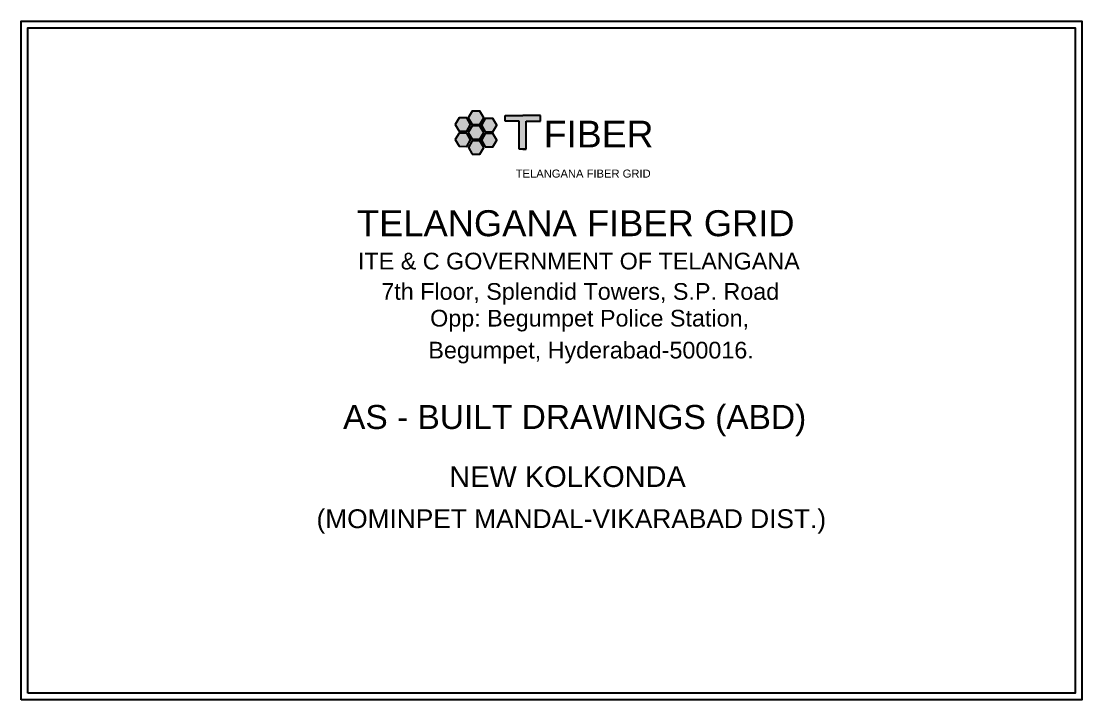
# Model space of a CAD drawing. Header units: inches. Extents: x 936 to 9757, y 449 to 1853.
# Drawn here: x 935.8 to 1332.8, y 1399 to 1653 of the extents above; entities that cross this region are included whole.
import ezdxf
from ezdxf.enums import TextEntityAlignment as Align

# ---------------------------------------------------------------- set-up
doc = ezdxf.new("R2010")
doc.units = ezdxf.units.IN
doc.header["$MEASUREMENT"] = 0
doc.layers.add('Asbuilt_title', color=7, linetype='Continuous')
doc.layers.add('ROW', color=5, linetype='Continuous')
doc.styles.add('200', font='swisse.ttf')
doc.styles.get("Standard").update_dxf_attribs({"font": 'arial.ttf'})

msp = doc.modelspace()

# ---------------------------------------------------------------- hatches: boundary and pattern name
h = msp.add_hatch(color=256)
h.set_gradient(color1=(102, 0, 204), color2=(102, 0, 204), tint=1)
h.paths.add_polyline_path([(1107.46, 1608.83), (1108.9, 1611.31), (1107.47, 1613.8), (1104.6, 1613.81), (1103.15, 1611.33), (1104.58, 1608.84)])
h.paths.add_polyline_path([(1107.46, 1614.33), (1108.9, 1616.82), (1107.47, 1619.31), (1104.6, 1619.32), (1103.15, 1616.83), (1104.58, 1614.34)])
h.paths.add_polyline_path([(1098.27, 1614.35), (1099.7, 1611.86), (1102.57, 1611.85), (1104.01, 1614.33), (1102.58, 1616.82), (1099.71, 1616.83)])
h.paths.add_polyline_path([(1099.7, 1606.2), (1102.57, 1606.19), (1104.01, 1608.67), (1102.58, 1611.16), (1099.71, 1611.17), (1098.27, 1608.69)])
h.paths.add_polyline_path([(1103.19, 1605.76), (1104.62, 1603.27), (1107.49, 1603.26), (1108.93, 1605.74), (1107.51, 1608.23), (1104.63, 1608.24)])
h.paths.add_polyline_path([(1109.47, 1606), (1112.34, 1605.99), (1113.78, 1608.47), (1112.35, 1610.96), (1109.48, 1610.97), (1108.04, 1608.49)])
h.paths.add_polyline_path([(1112.35, 1616.58), (1109.48, 1616.59), (1108.04, 1614.1), (1109.47, 1611.61), (1112.34, 1611.6), (1113.78, 1614.09)])
h = msp.add_hatch(color=256)
h.set_gradient(color1=(102, 0, 204), color2=(102, 0, 204), tint=1)
h.paths.add_polyline_path([(1124.87, 1615.6), (1130.12, 1615.6), (1130.12, 1617.7), (1123.56, 1617.7), (1117, 1617.7), (1117, 1615.6), (1122.25, 1615.6), (1122.25, 1605.1), (1123.56, 1605.1), (1124.87, 1605.1)])

# ---------------------------------------------------------------- linework, layer by layer
for p, q in [((1117, 1615.6), (1117, 1617.7)), ((1117, 1617.7), (1123.56, 1617.7)), ((1130.12, 1617.7), (1123.56, 1617.7)), ((1130.12, 1615.6), (1130.12, 1617.7)), ((1122.25, 1615.6), (1117, 1615.6)), ((1122.25, 1605.1), (1122.25, 1615.6)), ((1124.87, 1605.1), (1124.87, 1615.6)), ((1124.87, 1615.6), (1130.12, 1615.6)), ((1123.56, 1605.1), (1122.25, 1605.1)), ((1124.87, 1605.1), (1123.56, 1605.1)), ((1123.56, 1605.1), (1124.87, 1605.1))]:
    msp.add_line(p, q)
for points in [[(1099.7, 1611.86), (1102.57, 1611.85), (1104.01, 1614.33), (1102.58, 1616.82), (1099.71, 1616.83), (1098.27, 1614.35)], [(1104.58, 1614.34), (1107.46, 1614.33), (1108.9, 1616.82), (1107.47, 1619.31), (1104.6, 1619.32), (1103.15, 1616.83)], [(1109.47, 1611.61), (1112.34, 1611.6), (1113.78, 1614.09), (1112.35, 1616.58), (1109.48, 1616.59), (1108.04, 1614.1)], [(1104.58, 1608.84), (1107.46, 1608.83), (1108.9, 1611.31), (1107.47, 1613.8), (1104.6, 1613.81), (1103.15, 1611.33)], [(1099.7, 1606.2), (1102.57, 1606.19), (1104.01, 1608.67), (1102.58, 1611.16), (1099.71, 1611.17), (1098.27, 1608.69)], [(1104.62, 1603.27), (1107.49, 1603.26), (1108.93, 1605.74), (1107.51, 1608.23), (1104.63, 1608.24), (1103.19, 1605.76)], [(1109.47, 1606), (1112.34, 1605.99), (1113.78, 1608.47), (1112.35, 1610.96), (1109.48, 1610.97), (1108.04, 1608.49)]]:
    msp.add_lwpolyline(points, close=True)
at = {"layer": 'Asbuilt_title'}
for points in [[(935.75, 1398.97), (935.75, 1653.04), (1332.84, 1653.04), (1332.84, 1398.97)], [(938.24, 1401.46), (938.24, 1650.55), (1330.35, 1650.55), (1330.35, 1401.46)]]:
    msp.add_lwpolyline(points, close=True, dxfattribs=at)

# ---------------------------------------------------------------- texts
at = {"color": 18, "true_color": 0x000000}
msp.add_text('FIBER', height=10, dxfattribs=at).set_placement((1131.36, 1605.79))
at = {"color": 252, "true_color": 0x939598}
msp.add_text('TELANGANA FIBER GRID', height=3, dxfattribs=at).set_placement((1120.89, 1594.49))
at = {"layer": 'ROW', "color": 5, "style": '200'}
for s, height, p in [(' TELANGANA FIBER GRID', 9.7276, (1141.5, 1577.41)), ('ITE & C GOVERNMENT OF TELANGANA', 6.25, (1144.54, 1563.23)), ('7th Floor, Splendid Towers, S.P. Road', 6.25, (1145.06, 1551.86)), ('Opp: Begumpet Police Station,', 6.25, (1148.56, 1541.85)), ('Begumpet, Hyderabad-500016.', 6.25, (1149.11, 1529.89))]:
    msp.add_text(s, height=height, dxfattribs=at).set_placement(p, align=Align.MIDDLE_CENTER)
at = {"layer": 'ROW', "color": 6, "style": '200'}
msp.add_text('AS - BUILT DRAWINGS (ABD) ', height=8.9745, dxfattribs=at).set_placement((1144.71, 1504.86), align=Align.MIDDLE_CENTER)
at = {"layer": 'ROW', "color": 1, "style": '200'}
for s, height, p in [('NEW KOLKONDA', 7.7624, (1140.29, 1482.53)), ('(MOMINPET MANDAL-VIKARABAD DIST.)', 7.0435, (1141.71, 1466.77))]:
    msp.add_text(s, height=height, dxfattribs=at).set_placement(p, align=Align.MIDDLE_CENTER)

doc.saveas('drawing.dxf')
